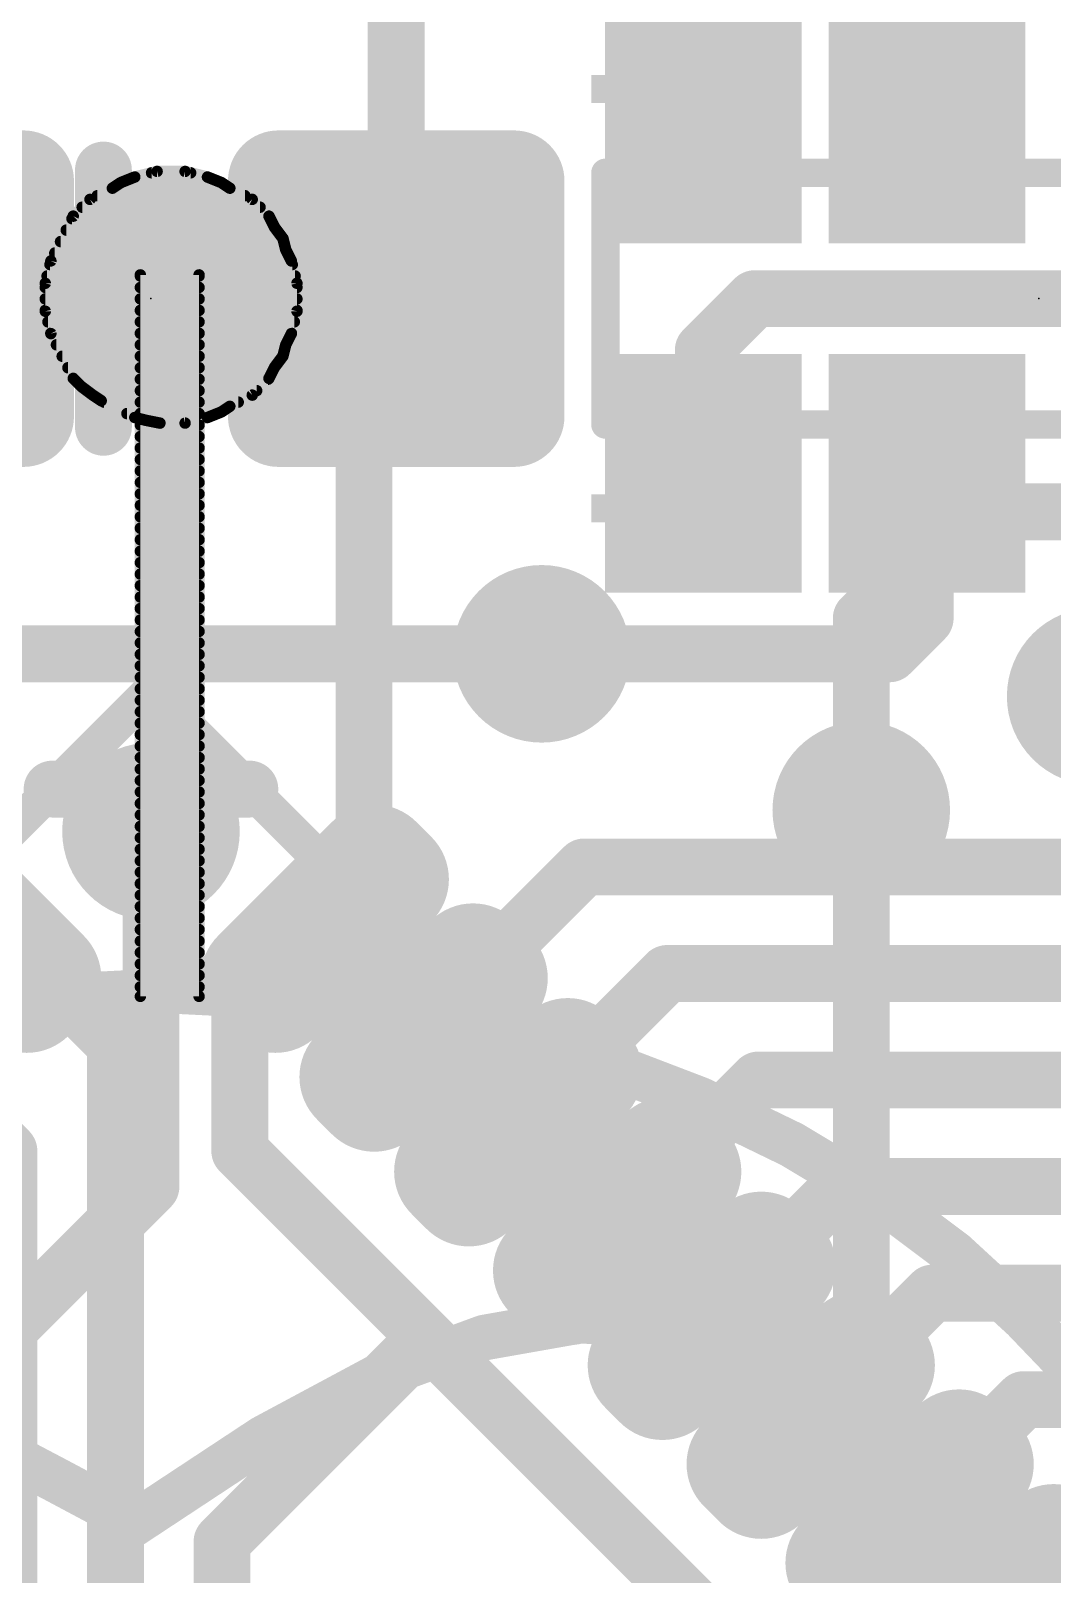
# Model space of a CAD drawing. Extents: x -41 to 66, y -12 to 41.
# Drawn here: x 9.73 to 13.38, y 20.2 to 25.72 of the extents above; entities that cross this region are included whole.
import ezdxf

# ---------------------------------------------------------------- set-up
doc = ezdxf.new("R2010")
doc.units = 0
for name, color, linetype in [('1', 12, 'CONTINUOUS'), ('16', 132, 'CONTINUOUS'), ('18', 110, 'CONTINUOUS'), ('21', 41, 'CONTINUOUS'), ('22', 40, 'CONTINUOUS'), ('23', 53, 'CONTINUOUS'), ('29', 253, 'CONTINUOUS'), ('31', 253, 'CONTINUOUS'), ('51', 53, 'CONTINUOUS')]:
    doc.layers.add(name, color=color, linetype=linetype)

# ---------------------------------------------------------------- blocks, each defined once
blk = doc.blocks.new('RECT160000X160000R30')
at = {"const_width": 0.15}
blk.add_lwpolyline([(0.425, -0.35), (0.425, 0.35, 0.4142), (0.35, 0.425), (-0.35, 0.425, 0.4142), (-0.425, 0.35), (-0.425, -0.35, 0.4142), (-0.35, -0.425), (0.35, -0.425, 0.4142)], format="xyb", close=True, dxfattribs=at)
blk.add_solid([(-0.3754, -0.3754), (0.3754, -0.3754), (-0.3754, 0.3754), (0.3754, 0.3754)])
blk = doc.blocks.new('RECT192512X192512R30')
at = {"const_width": 0.1805}
blk.add_lwpolyline([(0.5114, -0.4211), (0.5114, 0.4211, 0.4142), (0.4211, 0.5114), (-0.4211, 0.5114, 0.4142), (-0.5114, 0.4211), (-0.5114, -0.4211, 0.4142), (-0.4211, -0.5114), (0.4211, -0.5114, 0.4142)], format="xyb", close=True, dxfattribs=at)
blk.add_solid([(-0.4465, -0.4465), (0.4465, -0.4465), (-0.4465, 0.4465), (0.4465, 0.4465)])
blk = doc.blocks.new('RECT')
blk.add_solid([(-0.5, -0.5), (0.5, -0.5), (-0.5, 0.5), (0.5, 0.5)])
blk = doc.blocks.new('RECT128000X48000R85')
at = {"const_width": 0.1275}
blk.add_lwpolyline([(0.3362, -0.0225), (0.3362, 0.0225, 0.4142), (0.2725, 0.0863), (-0.2725, 0.0863, 0.4142), (-0.3362, 0.0225), (-0.3362, -0.0225, 0.4142), (-0.2725, -0.0863), (0.2725, -0.0863, 0.4142)], format="xyb", close=True, dxfattribs=at)
blk.add_solid([(-0.2979, -0.0479), (0.2979, -0.0479), (-0.2979, 0.0479), (0.2979, 0.0479)])
blk = doc.blocks.new('RECT160512X80512R85')
at = {"const_width": 0.2139}
blk.add_lwpolyline([(0.3947, -0.0377), (0.3947, 0.0377, 0.4142), (0.2877, 0.1447), (-0.2877, 0.1447, 0.4142), (-0.3947, 0.0377), (-0.3947, -0.0377, 0.4142), (-0.2877, -0.1447), (0.2877, -0.1447, 0.4142)], format="xyb", close=True, dxfattribs=at)
blk.add_solid([(-0.3131, -0.0631), (0.3131, -0.0631), (-0.3131, 0.0631), (0.3131, 0.0631)])
blk = doc.blocks.new('ROUNDV')
at = {"const_width": 0.5}
blk.add_lwpolyline([(0, -0.25, 1), (0, 0.25, 1), (0, -0.25)], format="xyb", dxfattribs=at)

msp = doc.modelspace()

# ---------------------------------------------------------------- linework, layer by layer
at = {"layer": '1', "const_width": 0.2032}
for points in [[(12.935, 25.39), (12.935, 28.6575)], [(11.037, 24.765), (11.037, 26.3645)], [(12.135, 25.39), (12.135, 26.0758)], [(11.037, 24.765), (11.037, 24.626)], [(12.135, 24.581), (12.319, 24.765)], [(12.319, 24.765), (15.621, 24.765)], [(11.037, 24.626), (10.922, 24.511)], [(12.135, 24.14), (12.135, 24.581)], [(10.922, 24.511), (10.922, 22.6528)], [(12.9286, 24.1336), (12.935, 24.14)], [(12.9286, 23.622), (12.9286, 24.1336)], [(12.8016, 23.495), (12.9286, 23.622)], [(12.8016, 23.495), (11.557, 23.495)], [(11.7093, 22.733), (11.1349, 22.1586)], [(13.716, 22.733), (11.7093, 22.733)], [(10.922, 22.6528), (10.7814, 22.5121)], [(9.6189, 22.5121), (10.033, 22.098)], [(10.4775, 22.2083), (10.7814, 22.5121)], [(12.0056, 22.352), (11.4735, 21.82)], [(13.97, 22.352), (12.0056, 22.352)], [(10.4775, 21.717), (10.4775, 22.2083)], [(9.2104, 22.1586), (9.652, 21.717)], [(10.033, 22.098), (10.033, 19.685)], [(12.3317, 21.971), (11.8271, 21.4664)], [(14.224, 21.971), (12.3317, 21.971)], [(9.652, 21.717), (9.652, 19.939)], [(11.1443, 21.0503), (10.4775, 21.717)], [(12.6279, 21.59), (12.1657, 21.1278)], [(14.478, 21.59), (12.6279, 21.59)], [(12.954, 21.209), (12.5193, 20.7743)], [(14.732, 21.209), (12.954, 21.209)], [(10.414, 20.32), (11.1443, 21.0503)], [(13.462, 18.7325), (11.1443, 21.0503)], [(13.2801, 20.828), (12.8728, 20.4207)], [(14.986, 20.828), (13.2801, 20.828)], [(13.5763, 20.447), (13.2114, 20.0821)], [(10.414, 20.32), (10.414, 19.431)]]:
    msp.add_lwpolyline(points, dxfattribs=at)
at = {"layer": '1', "const_width": 0.1016}
for points in [[(12.0842, 25.39, 1), (12.1858, 25.39)], [(12.8842, 25.39, 1), (12.9858, 25.39)], [(11.0878, 24.765, 1), (10.9862, 24.765)], [(12.319, 24.8158, 1), (12.319, 24.7142)], [(12.3549, 24.7291, 1), (12.2831, 24.8009)], [(10.9862, 24.765, 1), (11.0878, 24.765)], [(11.0729, 24.5901, 1), (11.0011, 24.6619)], [(10.9862, 24.626, 1), (11.0878, 24.626)], [(12.1858, 24.581, 1), (12.0842, 24.581)], [(12.0991, 24.6169, 1), (12.1709, 24.5451)], [(10.9728, 24.511, 1), (10.8712, 24.511)], [(10.8861, 24.5469, 1), (10.9579, 24.4751)], [(12.9794, 24.1336, 1), (12.8778, 24.1336)], [(12.9709, 24.1041, 1), (12.8991, 24.1759)], [(12.0842, 24.14, 1), (12.1858, 24.14)], [(12.8927, 24.1695, 1), (12.9645, 24.0977)], [(12.9645, 23.5861, 1), (12.8927, 23.6579)], [(12.8778, 23.622, 1), (12.9794, 23.622)], [(11.557, 23.5458, 1), (11.557, 23.4442)], [(12.7657, 23.5309, 1), (12.8375, 23.4591)], [(12.8016, 23.4442, 1), (12.8016, 23.5458)], [(11.7093, 22.7838, 1), (11.7093, 22.6822)], [(11.7453, 22.6971, 1), (11.6734, 22.7689)], [(10.9579, 22.6168, 1), (10.8861, 22.6887)], [(10.8712, 22.6528, 1), (10.9728, 22.6528)], [(10.7455, 22.5481, 1), (10.8173, 22.4762)], [(10.8173, 22.4762, 1), (10.7455, 22.5481)], [(12.0056, 22.4028, 1), (12.0056, 22.3012)], [(12.0415, 22.3161, 1), (11.9696, 22.3879)], [(10.5283, 22.2083, 1), (10.4267, 22.2083)], [(10.4416, 22.2442, 1), (10.5134, 22.1723)], [(11.099, 22.1945, 1), (11.1709, 22.1227)], [(10.0838, 22.098, 1), (9.9822, 22.098)], [(9.9971, 22.0621, 1), (10.0689, 22.1339)], [(12.3317, 22.0218, 1), (12.3317, 21.9202)], [(12.3676, 21.9351, 1), (12.2958, 22.0069)], [(11.4376, 21.8559, 1), (11.5095, 21.7841)], [(9.7028, 21.717, 1), (9.6012, 21.717)], [(9.6161, 21.6811, 1), (9.6879, 21.7529)], [(10.5134, 21.7529, 1), (10.4416, 21.6811)], [(10.4267, 21.717, 1), (10.5283, 21.717)], [(12.6279, 21.6408, 1), (12.6279, 21.5392)], [(12.6638, 21.5541, 1), (12.592, 21.6259)], [(11.7912, 21.5023, 1), (11.863, 21.4305)], [(12.954, 21.2598, 1), (12.954, 21.1582)], [(12.9899, 21.1731, 1), (12.9181, 21.2449)], [(12.1298, 21.1637, 1), (12.2016, 21.0919)], [(11.1802, 21.0862, 1), (11.1083, 21.0143)], [(11.1802, 21.0143, 1), (11.1083, 21.0862)], [(11.1083, 21.0143, 1), (11.1802, 21.0862)], [(13.2801, 20.8788, 1), (13.2801, 20.7772)], [(13.316, 20.7921, 1), (13.2442, 20.8639)], [(12.4833, 20.8102, 1), (12.5552, 20.7383)], [(12.8369, 20.4566, 1), (12.9087, 20.3848)], [(10.4648, 20.32, 1), (10.3632, 20.32)], [(10.3781, 20.3559, 1), (10.4499, 20.2841)]]:
    msp.add_lwpolyline(points, format="xyb", dxfattribs=at)
at = {"layer": '16', "const_width": 0.2032}
for points in [[(12.7, 23.622), (13.081, 24.003)], [(13.081, 24.003), (14.097, 24.003)], [(12.7, 20.066), (12.7, 23.622)], [(9.652, 23.495), (9.398, 23.241)], [(11.557, 23.495), (9.652, 23.495)], [(10.16, 22.86), (10.16, 21.59)], [(10.16, 21.59), (8.89, 20.32)]]:
    msp.add_lwpolyline(points, dxfattribs=at)
at = {"layer": '16', "const_width": 0.1016}
for points in [[(13.081, 24.0538, 1), (13.081, 23.9522)], [(13.1169, 23.9671, 1), (13.0451, 24.0389)], [(12.7508, 23.622, 1), (12.6492, 23.622)], [(12.6641, 23.6579, 1), (12.7359, 23.5861)], [(9.6879, 23.4591, 1), (9.6161, 23.5309)], [(11.557, 23.4442, 1), (11.557, 23.5458)], [(10.2108, 22.86, 1), (10.1092, 22.86)], [(10.1959, 21.5541, 1), (10.1241, 21.6259)], [(10.1092, 21.59, 1), (10.2108, 21.59)]]:
    msp.add_lwpolyline(points, format="xyb", dxfattribs=at)
at = {"layer": '21', "const_width": 0.2032}
for points in [[(9.99, 25.225), (9.99, 24.765)], [(9.99, 24.765), (10.3, 24.9988)], [(9.99, 24.305), (9.99, 24.765)], [(10.0054, 24.7396), (10.3, 24.5466)], [(10.5136, 23.0112), (9.8064, 23.0112)]]:
    msp.add_lwpolyline(points, dxfattribs=at)
at = {"layer": '21', "const_width": 0.1016}
for points in [[(10.0408, 25.225, 1), (9.9392, 25.225)], [(10.3306, 24.9582, 1), (10.2694, 25.0394)], [(10.0408, 24.765, 1), (9.9392, 24.765)], [(9.9594, 24.8056, 1), (10.0206, 24.7244)], [(10.0332, 24.7821, 1), (9.9776, 24.6971)], [(9.9392, 24.765, 1), (10.0408, 24.765)], [(10.2722, 24.5041, 1), (10.3278, 24.5891)], [(9.9392, 24.305, 1), (10.0408, 24.305)], [(9.8064, 23.062, 1), (9.8064, 22.9604)], [(10.5136, 22.9604, 1), (10.5136, 23.062)]]:
    msp.add_lwpolyline(points, format="xyb", dxfattribs=at)
at = {"layer": '22'}
for points, const_width in [([(10.102, 25.2), (10.052, 25.18)], 0.041), ([(10.182, 25.22), (10.102, 25.2)], 0.041), ([(10.162, 25.215), (10.302, 25.215)], 0.041), ([(10.282, 25.22), (10.182, 25.22)], 0.041), ([(10.362, 25.2), (10.282, 25.22)], 0.041), ([(10.412, 25.18), (10.362, 25.2)], 0.041), ([(10.022, 25.16), (9.942, 25.12)], 0.041), ([(10.052, 25.18), (10.022, 25.16)], 0.041), ([(10.043, 25.174), (10.421, 25.174)], 0.041), ([(10.442, 25.16), (10.412, 25.18)], 0.041), ([(10.522, 25.12), (10.442, 25.16)], 0.041), ([(9.942, 25.12), (9.882, 25.06)], 0.041), ([(9.914, 25.092), (10.55, 25.092)], 0.041), ([(9.968, 25.133), (10.496, 25.133)], 0.041), ([(10.582, 25.06), (10.522, 25.12)], 0.041), ([(9.882, 25.06), (9.802, 24.9)], 0.041), ([(9.8775, 25.051), (10.5865, 25.051)], 0.041), ([(10.602, 25.02), (10.582, 25.06)], 0.041), ([(9.857, 25.01), (10.6095, 25.01)], 0.041), ([(10.632, 24.98), (10.602, 25.02)], 0.041), ([(10.642, 24.94), (10.632, 24.98)], 0.041), ([(9.816, 24.928), (10.648, 24.928)], 0.041), ([(9.8365, 24.969), (10.6348, 24.969)], 0.041), ([(10.662, 24.9), (10.642, 24.94)], 0.041), ([(9.802, 24.9), (9.782, 24.82)], 0.041), ([(9.7988, 24.887), (10.6653, 24.887)], 0.041), ([(10.682, 24.82), (10.662, 24.9)], 0.041), ([(9.782, 24.82), (9.782, 24.72)], 0.041), ([(9.7885, 24.846), (10.6755, 24.846)], 0.041), ([(10.332, 24.85), (10.122, 24.85)], 0.041), ([(10.122, 24.85), (10.122, 22.27)], 0.041), ([(10.122, 24.846), (10.332, 24.846)], 0.041), ([(10.332, 22.27), (10.332, 24.85)], 0.041), ([(10.682, 24.72), (10.682, 24.82)], 0.041), ([(9.782, 24.805), (10.682, 24.805)], 0.041), ([(9.782, 24.764), (10.682, 24.764)], 0.041), ([(10.122, 24.805), (10.332, 24.805)], 0.041), ([(10.122, 24.764), (10.332, 24.764)], 0.041), ([(9.782, 24.723), (10.682, 24.723)], 0.041), ([(9.782, 24.72), (9.802, 24.64)], 0.041), ([(10.122, 24.723), (10.332, 24.723)], 0.041), ([(10.662, 24.64), (10.682, 24.72)], 0.041), ([(9.7915, 24.682), (10.6725, 24.682)], 0.041), ([(10.122, 24.682), (10.332, 24.682)], 0.041), ([(9.8018, 24.641), (10.6623, 24.641)], 0.041), ([(9.802, 24.64), (9.882, 24.48)], 0.041), ([(9.822, 24.6), (10.642, 24.6)], 0.041), ([(10.122, 24.641), (10.332, 24.641)], 0.041), ([(10.122, 24.6), (10.332, 24.6)], 0.041), ([(10.632, 24.56), (10.642, 24.6)], 0.041), ([(10.642, 24.6), (10.662, 24.64)], 0.041), ([(9.8425, 24.559), (10.6312, 24.559)], 0.041), ([(10.122, 24.559), (10.332, 24.559)], 0.041), ([(10.602, 24.52), (10.632, 24.56)], 0.041), ([(9.863, 24.518), (10.601, 24.518)], 0.041), ([(10.122, 24.518), (10.332, 24.518)], 0.041), ([(10.582, 24.48), (10.602, 24.52)], 0.041), ([(9.882, 24.48), (9.912, 24.45)], 0.041), ([(9.885, 24.477), (10.579, 24.477)], 0.041), ([(9.912, 24.45), (9.952, 24.42)], 0.041), ([(9.9307, 24.436), (10.538, 24.436)], 0.041), ([(10.122, 24.477), (10.332, 24.477)], 0.041), ([(10.122, 24.436), (10.332, 24.436)], 0.041), ([(10.522, 24.42), (10.582, 24.48)], 0.041), ([(9.952, 24.42), (9.982, 24.4)], 0.041), ([(9.982, 24.4), (10.102, 24.34)], 0.041), ([(9.992, 24.395), (10.472, 24.395)], 0.041), ([(10.122, 24.395), (10.332, 24.395)], 0.041), ([(10.412, 24.36), (10.442, 24.38)], 0.041), ([(10.442, 24.38), (10.522, 24.42)], 0.041), ([(10.074, 24.354), (10.397, 24.354)], 0.041), ([(10.102, 24.34), (10.142, 24.33)], 0.041), ([(10.122, 24.354), (10.332, 24.354)], 0.041), ([(10.142, 24.33), (10.192, 24.32)], 0.041), ([(10.192, 24.32), (10.282, 24.32)], 0.041), ([(10.282, 24.32), (10.362, 24.34)], 0.041), ([(10.362, 24.34), (10.412, 24.36)], 0.041), ([(10.122, 24.313), (10.332, 24.313)], 0.041), ([(10.122, 24.272), (10.332, 24.272)], 0.041), ([(10.122, 24.231), (10.332, 24.231)], 0.041), ([(10.122, 24.19), (10.332, 24.19)], 0.041), ([(10.122, 24.149), (10.332, 24.149)], 0.041), ([(10.122, 24.108), (10.332, 24.108)], 0.041), ([(10.122, 24.067), (10.332, 24.067)], 0.041), ([(10.122, 24.026), (10.332, 24.026)], 0.041), ([(10.122, 23.985), (10.332, 23.985)], 0.041), ([(10.122, 23.944), (10.332, 23.944)], 0.041), ([(10.122, 23.903), (10.332, 23.903)], 0.041), ([(10.122, 23.862), (10.332, 23.862)], 0.041), ([(10.122, 23.821), (10.332, 23.821)], 0.041), ([(10.122, 23.78), (10.332, 23.78)], 0.041), ([(10.122, 23.739), (10.332, 23.739)], 0.041), ([(10.122, 23.698), (10.332, 23.698)], 0.041), ([(10.122, 23.657), (10.332, 23.657)], 0.041), ([(10.122, 23.616), (10.332, 23.616)], 0.041), ([(10.122, 23.575), (10.332, 23.575)], 0.041), ([(10.122, 23.534), (10.332, 23.534)], 0.041), ([(10.122, 23.493), (10.332, 23.493)], 0.041), ([(10.122, 23.452), (10.332, 23.452)], 0.041), ([(10.122, 23.411), (10.332, 23.411)], 0.041), ([(10.122, 23.37), (10.332, 23.37)], 0.041), ([(10.122, 23.329), (10.332, 23.329)], 0.041), ([(10.122, 23.288), (10.332, 23.288)], 0.041), ([(10.122, 23.247), (10.332, 23.247)], 0.041), ([(10.122, 23.206), (10.332, 23.206)], 0.041), ([(10.122, 23.165), (10.332, 23.165)], 0.041), ([(10.122, 23.124), (10.332, 23.124)], 0.041), ([(10.122, 23.083), (10.332, 23.083)], 0.041), ([(10.122, 23.042), (10.332, 23.042)], 0.041), ([(10.122, 23.001), (10.332, 23.001)], 0.041), ([(10.122, 22.96), (10.332, 22.96)], 0.041), ([(10.122, 22.919), (10.332, 22.919)], 0.041), ([(10.122, 22.878), (10.332, 22.878)], 0.041), ([(10.122, 22.837), (10.332, 22.837)], 0.041), ([(10.122, 22.796), (10.332, 22.796)], 0.041), ([(10.122, 22.755), (10.332, 22.755)], 0.041), ([(10.122, 22.714), (10.332, 22.714)], 0.041), ([(10.122, 22.673), (10.332, 22.673)], 0.041), ([(10.122, 22.632), (10.332, 22.632)], 0.041), ([(10.122, 22.591), (10.332, 22.591)], 0.041), ([(10.122, 22.55), (10.332, 22.55)], 0.041), ([(10.122, 22.509), (10.332, 22.509)], 0.041), ([(10.122, 22.468), (10.332, 22.468)], 0.041), ([(10.122, 22.427), (10.332, 22.427)], 0.041), ([(10.122, 22.386), (10.332, 22.386)], 0.041), ([(9.852, 22.27), (9.452, 22.22)], 0.165), ([(10.252, 22.29), (9.852, 22.27)], 0.165), ([(10.122, 22.345), (10.332, 22.345)], 0.041), ([(10.652, 22.27), (10.252, 22.29)], 0.165), ([(11.042, 22.22), (10.652, 22.27)], 0.165), ([(10.122, 22.304), (10.332, 22.304)], 0.041), ([(11.422, 22.14), (11.042, 22.22)], 0.165), ([(10.122, 22.27), (10.332, 22.27)], 0.041), ([(11.782, 22.03), (11.422, 22.14)], 0.165), ([(12.122, 21.9), (11.782, 22.03)], 0.165), ([(12.452, 21.74), (12.122, 21.9)], 0.165), ([(12.752, 21.56), (12.452, 21.74)], 0.165), ([(13.032, 21.35), (12.752, 21.56)], 0.165), ([(13.282, 21.12), (13.032, 21.35)], 0.165), ([(11.692, 21.11), (11.352, 21.05)], 0.163), ([(11.992, 21.1), (11.692, 21.11)], 0.163), ([(13.512, 20.88), (13.282, 21.12)], 0.165), ([(12.262, 21.04), (11.992, 21.1)], 0.163), ([(11.352, 21.05), (10.972, 20.91)], 0.163), ([(12.492, 20.92), (12.262, 21.04)], 0.163), ([(10.972, 20.91), (10.562, 20.69)], 0.163), ([(12.692, 20.77), (12.492, 20.92)], 0.163), ([(12.862, 20.57), (12.692, 20.77)], 0.163), ([(10.562, 20.69), (10.092, 20.38)], 0.163), ([(9.822, 20.54), (9.632, 20.64)], 0.163), ([(13.012, 20.36), (12.862, 20.57)], 0.163), ([(9.972, 20.46), (9.822, 20.54)], 0.163), ([(10.092, 20.38), (9.972, 20.46)], 0.163), ([(13.122, 20.12), (13.012, 20.36)], 0.163)]:
    msp.add_lwpolyline(points, dxfattribs=dict(at, const_width=const_width))
for points, const_width in [([(10.0995, 25.2099, 1), (10.1045, 25.1901)], 0.0205), ([(10.1058, 25.1905, 1), (10.0982, 25.2095)], 0.0205), ([(10.162, 25.2252, 1), (10.162, 25.2048)], 0.0205), ([(10.182, 25.2303, 1), (10.182, 25.2098)], 0.0205), ([(10.1845, 25.2101, 1), (10.1795, 25.2299)], 0.0205), ([(10.2845, 25.2299, 1), (10.2795, 25.2101)], 0.0205), ([(10.282, 25.2098, 1), (10.282, 25.2303)], 0.0205), ([(10.302, 25.2048, 1), (10.302, 25.2252)], 0.0205), ([(10.3658, 25.2095, 1), (10.3582, 25.1905)], 0.0205), ([(10.3595, 25.1901, 1), (10.3645, 25.2099)], 0.0205), ([(10.0163, 25.1685, 1), (10.0277, 25.1515)], 0.0205), ([(10.0266, 25.1508, 1), (10.0174, 25.1692)], 0.0205), ([(10.043, 25.1842, 1), (10.043, 25.1638)], 0.0205), ([(10.0482, 25.1895, 1), (10.0558, 25.1705)], 0.0205), ([(10.0577, 25.1715, 1), (10.0463, 25.1885)], 0.0205), ([(10.4177, 25.1885, 1), (10.4063, 25.1715)], 0.0205), ([(10.4082, 25.1705, 1), (10.4158, 25.1895)], 0.0205), ([(10.421, 25.1638, 1), (10.421, 25.1842)], 0.0205), ([(10.4466, 25.1692, 1), (10.4374, 25.1508)], 0.0205), ([(10.4363, 25.1515, 1), (10.4477, 25.1685)], 0.0205), ([(9.914, 25.1023, 1), (9.914, 25.0818)], 0.0205), ([(9.9374, 25.1292, 1), (9.9466, 25.1108)], 0.0205), ([(9.9492, 25.1128, 1), (9.9348, 25.1272)], 0.0205), ([(9.968, 25.1433, 1), (9.968, 25.1228)], 0.0205), ([(10.496, 25.1228, 1), (10.496, 25.1433)], 0.0205), ([(10.5292, 25.1272, 1), (10.5148, 25.1128)], 0.0205), ([(10.5174, 25.1108, 1), (10.5266, 25.1292)], 0.0205), ([(10.55, 25.0818, 1), (10.55, 25.1023)], 0.0205), ([(9.8775, 25.0613, 1), (9.8775, 25.0408)], 0.0205), ([(9.8748, 25.0672, 1), (9.8892, 25.0528)], 0.0205), ([(9.8912, 25.0554, 1), (9.8728, 25.0646)], 0.0205), ([(10.5912, 25.0646, 1), (10.5728, 25.0554)], 0.0205), ([(10.5748, 25.0528, 1), (10.5892, 25.0672)], 0.0205), ([(10.5865, 25.0408, 1), (10.5865, 25.0613)], 0.0205), ([(9.857, 25.0203, 1), (9.857, 24.9998)], 0.0205), ([(10.6102, 25.0262, 1), (10.5938, 25.0138)], 0.0205), ([(10.5928, 25.0154, 1), (10.6112, 25.0246)], 0.0205), ([(10.6095, 24.9998, 1), (10.6095, 25.0203)], 0.0205), ([(10.6419, 24.9825, 1), (10.6221, 24.9775)], 0.0205), ([(9.816, 24.9383, 1), (9.816, 24.9178)], 0.0205), ([(9.8365, 24.9793, 1), (9.8365, 24.9588)], 0.0205), ([(10.6238, 24.9738, 1), (10.6402, 24.9862)], 0.0205), ([(10.6512, 24.9446, 1), (10.6328, 24.9354)], 0.0205), ([(10.6321, 24.9375, 1), (10.6519, 24.9425)], 0.0205), ([(10.6348, 24.9588, 1), (10.6348, 24.9793)], 0.0205), ([(10.648, 24.9178, 1), (10.648, 24.9383)], 0.0205), ([(9.7988, 24.8972, 1), (9.7988, 24.8768)], 0.0205), ([(9.7928, 24.9046, 1), (9.8112, 24.8954)], 0.0205), ([(9.8119, 24.8975, 1), (9.7921, 24.9025)], 0.0205), ([(10.6719, 24.9025, 1), (10.6521, 24.8975)], 0.0205), ([(10.6528, 24.8954, 1), (10.6712, 24.9046)], 0.0205), ([(10.6653, 24.8768, 1), (10.6653, 24.8972)], 0.0205), ([(9.7922, 24.82, 1), (9.7718, 24.82)], 0.0205), ([(9.7885, 24.8562, 1), (9.7885, 24.8358)], 0.0205), ([(10.122, 24.8603, 1), (10.122, 24.8398)], 0.0205), ([(10.122, 24.8562, 1), (10.122, 24.8358)], 0.0205), ([(10.1322, 24.85, 1), (10.1118, 24.85)], 0.0205), ([(10.3422, 24.85, 1), (10.3218, 24.85)], 0.0205), ([(10.332, 24.8398, 1), (10.332, 24.8603)], 0.0205), ([(10.332, 24.8358, 1), (10.332, 24.8562)], 0.0205), ([(10.6922, 24.82, 1), (10.6718, 24.82)], 0.0205), ([(10.6755, 24.8358, 1), (10.6755, 24.8562)], 0.0205), ([(9.7721, 24.8225, 1), (9.7919, 24.8175)], 0.0205), ([(9.782, 24.8152, 1), (9.782, 24.7948)], 0.0205), ([(9.782, 24.7743, 1), (9.782, 24.7538)], 0.0205), ([(10.122, 24.8152, 1), (10.122, 24.7948)], 0.0205), ([(10.122, 24.7743, 1), (10.122, 24.7538)], 0.0205), ([(10.332, 24.7948, 1), (10.332, 24.8152)], 0.0205), ([(10.332, 24.7538, 1), (10.332, 24.7743)], 0.0205), ([(10.6721, 24.8175, 1), (10.6919, 24.8225)], 0.0205), ([(10.682, 24.7948, 1), (10.682, 24.8152)], 0.0205), ([(10.682, 24.7538, 1), (10.682, 24.7743)], 0.0205), ([(9.782, 24.7333, 1), (9.782, 24.7128)], 0.0205), ([(9.7919, 24.7225, 1), (9.7721, 24.7175)], 0.0205), ([(9.7718, 24.72, 1), (9.7922, 24.72)], 0.0205), ([(10.122, 24.7333, 1), (10.122, 24.7128)], 0.0205), ([(10.332, 24.7128, 1), (10.332, 24.7333)], 0.0205), ([(10.6718, 24.72, 1), (10.6922, 24.72)], 0.0205), ([(10.6919, 24.7175, 1), (10.6721, 24.7225)], 0.0205), ([(10.682, 24.7128, 1), (10.682, 24.7333)], 0.0205), ([(9.7915, 24.6923, 1), (9.7915, 24.6718)], 0.0205), ([(10.122, 24.6923, 1), (10.122, 24.6718)], 0.0205), ([(10.332, 24.6718, 1), (10.332, 24.6923)], 0.0205), ([(10.6725, 24.6718, 1), (10.6725, 24.6923)], 0.0205), ([(9.8018, 24.6513, 1), (9.8018, 24.6308)], 0.0205), ([(9.8112, 24.6446, 1), (9.7928, 24.6354)], 0.0205), ([(9.7921, 24.6375, 1), (9.8119, 24.6425)], 0.0205), ([(9.822, 24.6103, 1), (9.822, 24.5898)], 0.0205), ([(10.122, 24.6513, 1), (10.122, 24.6308)], 0.0205), ([(10.122, 24.6103, 1), (10.122, 24.5898)], 0.0205), ([(10.332, 24.6308, 1), (10.332, 24.6513)], 0.0205), ([(10.332, 24.5898, 1), (10.332, 24.6103)], 0.0205), ([(10.6328, 24.6046, 1), (10.6512, 24.5954)], 0.0205), ([(10.6519, 24.5975, 1), (10.6321, 24.6025)], 0.0205), ([(10.642, 24.5898, 1), (10.642, 24.6103)], 0.0205), ([(10.6521, 24.6425, 1), (10.6719, 24.6375)], 0.0205), ([(10.6712, 24.6354, 1), (10.6528, 24.6446)], 0.0205), ([(10.6623, 24.6308, 1), (10.6623, 24.6513)], 0.0205), ([(9.8425, 24.5693, 1), (9.8425, 24.5488)], 0.0205), ([(10.122, 24.5693, 1), (10.122, 24.5488)], 0.0205), ([(10.332, 24.5488, 1), (10.332, 24.5693)], 0.0205), ([(10.6221, 24.5625, 1), (10.6419, 24.5575)], 0.0205), ([(10.6402, 24.5539, 1), (10.6238, 24.5662)], 0.0205), ([(10.6312, 24.5488, 1), (10.6312, 24.5693)], 0.0205), ([(9.863, 24.5282, 1), (9.863, 24.5078)], 0.0205), ([(10.122, 24.5282, 1), (10.122, 24.5078)], 0.0205), ([(10.332, 24.5078, 1), (10.332, 24.5282)], 0.0205), ([(10.5938, 24.5261, 1), (10.6102, 24.5139)], 0.0205), ([(10.6112, 24.5154, 1), (10.5928, 24.5246)], 0.0205), ([(10.601, 24.5078, 1), (10.601, 24.5282)], 0.0205), ([(9.8892, 24.4872, 1), (9.8748, 24.4728)], 0.0205), ([(9.8728, 24.4754, 1), (9.8912, 24.4846)], 0.0205), ([(9.885, 24.4872, 1), (9.885, 24.4668)], 0.0205), ([(9.9182, 24.4582, 1), (9.9059, 24.4418)], 0.0205), ([(9.9048, 24.4428, 1), (9.9192, 24.4572)], 0.0205), ([(9.9307, 24.4462, 1), (9.9307, 24.4258)], 0.0205), ([(10.122, 24.4872, 1), (10.122, 24.4668)], 0.0205), ([(10.122, 24.4462, 1), (10.122, 24.4258)], 0.0205), ([(10.332, 24.4668, 1), (10.332, 24.4872)], 0.0205), ([(10.332, 24.4258, 1), (10.332, 24.4462)], 0.0205), ([(10.538, 24.4258, 1), (10.538, 24.4462)], 0.0205), ([(10.5728, 24.4846, 1), (10.5912, 24.4754)], 0.0205), ([(10.5892, 24.4728, 1), (10.5748, 24.4872)], 0.0205), ([(10.579, 24.4668, 1), (10.579, 24.4872)], 0.0205), ([(9.9577, 24.4285, 1), (9.9463, 24.4115)], 0.0205), ([(9.9459, 24.4118, 1), (9.9581, 24.4282)], 0.0205), ([(9.9866, 24.4092, 1), (9.9774, 24.3908)], 0.0205), ([(9.9763, 24.3915, 1), (9.9877, 24.4085)], 0.0205), ([(9.992, 24.4052, 1), (9.992, 24.3848)], 0.0205), ([(10.122, 24.4052, 1), (10.122, 24.3848)], 0.0205), ([(10.332, 24.3848, 1), (10.332, 24.4052)], 0.0205), ([(10.4374, 24.3892, 1), (10.4466, 24.3708)], 0.0205), ([(10.4477, 24.3715, 1), (10.4363, 24.3885)], 0.0205), ([(10.472, 24.3848, 1), (10.472, 24.4052)], 0.0205), ([(10.5148, 24.4272, 1), (10.5292, 24.4128)], 0.0205), ([(10.5266, 24.4108, 1), (10.5174, 24.4292)], 0.0205), ([(10.074, 24.3643, 1), (10.074, 24.3438)], 0.0205), ([(10.1045, 24.3499, 1), (10.0995, 24.3301)], 0.0205), ([(10.0974, 24.3308, 1), (10.1066, 24.3492)], 0.0205), ([(10.122, 24.3643, 1), (10.122, 24.3438)], 0.0205), ([(10.144, 24.3401, 1), (10.14, 24.3199)], 0.0205), ([(10.1395, 24.3201, 1), (10.1445, 24.3399)], 0.0205), ([(10.192, 24.3302, 1), (10.192, 24.3098)], 0.0205), ([(10.19, 24.3099, 1), (10.194, 24.3301)], 0.0205), ([(10.2795, 24.3299, 1), (10.2845, 24.3101)], 0.0205), ([(10.282, 24.3098, 1), (10.282, 24.3302)], 0.0205), ([(10.332, 24.3438, 1), (10.332, 24.3643)], 0.0205), ([(10.3582, 24.3495, 1), (10.3658, 24.3305)], 0.0205), ([(10.3645, 24.3301, 1), (10.3595, 24.3499)], 0.0205), ([(10.397, 24.3438, 1), (10.397, 24.3643)], 0.0205), ([(10.4063, 24.3685, 1), (10.4177, 24.3515)], 0.0205), ([(10.4158, 24.3505, 1), (10.4082, 24.3695)], 0.0205), ([(10.122, 24.3233, 1), (10.122, 24.3028)], 0.0205), ([(10.122, 24.2823, 1), (10.122, 24.2618)], 0.0205), ([(10.332, 24.3028, 1), (10.332, 24.3233)], 0.0205), ([(10.332, 24.2618, 1), (10.332, 24.2823)], 0.0205), ([(10.122, 24.2413, 1), (10.122, 24.2208)], 0.0205), ([(10.332, 24.2208, 1), (10.332, 24.2413)], 0.0205), ([(10.122, 24.2003, 1), (10.122, 24.1798)], 0.0205), ([(10.332, 24.1798, 1), (10.332, 24.2003)], 0.0205), ([(10.122, 24.1593, 1), (10.122, 24.1388)], 0.0205), ([(10.122, 24.1182, 1), (10.122, 24.0978)], 0.0205), ([(10.332, 24.1388, 1), (10.332, 24.1593)], 0.0205), ([(10.332, 24.0978, 1), (10.332, 24.1182)], 0.0205), ([(10.122, 24.0772, 1), (10.122, 24.0568)], 0.0205), ([(10.332, 24.0568, 1), (10.332, 24.0772)], 0.0205), ([(10.122, 24.0362, 1), (10.122, 24.0158)], 0.0205), ([(10.332, 24.0158, 1), (10.332, 24.0362)], 0.0205), ([(10.122, 23.9952, 1), (10.122, 23.9748)], 0.0205), ([(10.122, 23.9543, 1), (10.122, 23.9338)], 0.0205), ([(10.332, 23.9748, 1), (10.332, 23.9952)], 0.0205), ([(10.332, 23.9338, 1), (10.332, 23.9543)], 0.0205), ([(10.122, 23.9133, 1), (10.122, 23.8928)], 0.0205), ([(10.332, 23.8928, 1), (10.332, 23.9133)], 0.0205), ([(10.122, 23.8723, 1), (10.122, 23.8518)], 0.0205), ([(10.122, 23.8313, 1), (10.122, 23.8108)], 0.0205), ([(10.332, 23.8518, 1), (10.332, 23.8723)], 0.0205), ([(10.332, 23.8108, 1), (10.332, 23.8313)], 0.0205), ([(10.122, 23.7903, 1), (10.122, 23.7698)], 0.0205), ([(10.332, 23.7698, 1), (10.332, 23.7903)], 0.0205), ([(10.122, 23.7492, 1), (10.122, 23.7288)], 0.0205), ([(10.332, 23.7288, 1), (10.332, 23.7492)], 0.0205), ([(10.122, 23.7082, 1), (10.122, 23.6878)], 0.0205), ([(10.122, 23.6672, 1), (10.122, 23.6468)], 0.0205), ([(10.332, 23.6878, 1), (10.332, 23.7082)], 0.0205), ([(10.332, 23.6468, 1), (10.332, 23.6672)], 0.0205), ([(10.122, 23.6262, 1), (10.122, 23.6058)], 0.0205), ([(10.332, 23.6058, 1), (10.332, 23.6262)], 0.0205), ([(10.122, 23.5853, 1), (10.122, 23.5648)], 0.0205), ([(10.332, 23.5648, 1), (10.332, 23.5853)], 0.0205), ([(10.122, 23.5443, 1), (10.122, 23.5238)], 0.0205), ([(10.122, 23.5033, 1), (10.122, 23.4828)], 0.0205), ([(10.332, 23.5238, 1), (10.332, 23.5443)], 0.0205), ([(10.332, 23.4828, 1), (10.332, 23.5033)], 0.0205), ([(10.122, 23.4623, 1), (10.122, 23.4418)], 0.0205), ([(10.332, 23.4418, 1), (10.332, 23.4623)], 0.0205), ([(10.122, 23.4213, 1), (10.122, 23.4008)], 0.0205), ([(10.332, 23.4008, 1), (10.332, 23.4213)], 0.0205), ([(10.122, 23.3803, 1), (10.122, 23.3598)], 0.0205), ([(10.122, 23.3392, 1), (10.122, 23.3188)], 0.0205), ([(10.332, 23.3598, 1), (10.332, 23.3803)], 0.0205), ([(10.332, 23.3188, 1), (10.332, 23.3392)], 0.0205), ([(10.122, 23.2982, 1), (10.122, 23.2778)], 0.0205), ([(10.332, 23.2778, 1), (10.332, 23.2982)], 0.0205), ([(10.122, 23.2572, 1), (10.122, 23.2368)], 0.0205), ([(10.332, 23.2368, 1), (10.332, 23.2572)], 0.0205), ([(10.122, 23.2162, 1), (10.122, 23.1958)], 0.0205), ([(10.122, 23.1753, 1), (10.122, 23.1548)], 0.0205), ([(10.332, 23.1958, 1), (10.332, 23.2162)], 0.0205), ([(10.332, 23.1548, 1), (10.332, 23.1753)], 0.0205), ([(10.122, 23.1343, 1), (10.122, 23.1138)], 0.0205), ([(10.332, 23.1138, 1), (10.332, 23.1343)], 0.0205), ([(10.122, 23.0933, 1), (10.122, 23.0728)], 0.0205), ([(10.332, 23.0728, 1), (10.332, 23.0933)], 0.0205), ([(10.122, 23.0523, 1), (10.122, 23.0318)], 0.0205), ([(10.122, 23.0113, 1), (10.122, 22.9908)], 0.0205), ([(10.332, 23.0318, 1), (10.332, 23.0523)], 0.0205), ([(10.332, 22.9908, 1), (10.332, 23.0113)], 0.0205), ([(10.122, 22.9703, 1), (10.122, 22.9498)], 0.0205), ([(10.332, 22.9498, 1), (10.332, 22.9703)], 0.0205), ([(10.122, 22.9292, 1), (10.122, 22.9088)], 0.0205), ([(10.332, 22.9088, 1), (10.332, 22.9292)], 0.0205), ([(10.122, 22.8882, 1), (10.122, 22.8678)], 0.0205), ([(10.122, 22.8472, 1), (10.122, 22.8268)], 0.0205), ([(10.332, 22.8678, 1), (10.332, 22.8882)], 0.0205), ([(10.332, 22.8268, 1), (10.332, 22.8472)], 0.0205), ([(10.122, 22.8062, 1), (10.122, 22.7858)], 0.0205), ([(10.332, 22.7858, 1), (10.332, 22.8062)], 0.0205), ([(10.122, 22.7653, 1), (10.122, 22.7448)], 0.0205), ([(10.332, 22.7448, 1), (10.332, 22.7653)], 0.0205), ([(10.122, 22.7243, 1), (10.122, 22.7038)], 0.0205), ([(10.122, 22.6833, 1), (10.122, 22.6628)], 0.0205), ([(10.332, 22.7038, 1), (10.332, 22.7243)], 0.0205), ([(10.332, 22.6628, 1), (10.332, 22.6833)], 0.0205), ([(10.122, 22.6423, 1), (10.122, 22.6218)], 0.0205), ([(10.332, 22.6218, 1), (10.332, 22.6423)], 0.0205), ([(10.122, 22.6013, 1), (10.122, 22.5808)], 0.0205), ([(10.332, 22.5808, 1), (10.332, 22.6013)], 0.0205), ([(10.122, 22.5192, 1), (10.122, 22.4988)], 0.0205), ([(10.122, 22.5602, 1), (10.122, 22.5398)], 0.0205), ([(10.332, 22.5398, 1), (10.332, 22.5602)], 0.0205), ([(10.332, 22.4988, 1), (10.332, 22.5192)], 0.0205), ([(10.122, 22.4782, 1), (10.122, 22.4578)], 0.0205), ([(10.332, 22.4578, 1), (10.332, 22.4782)], 0.0205), ([(10.122, 22.4372, 1), (10.122, 22.4168)], 0.0205), ([(10.122, 22.3963, 1), (10.122, 22.3758)], 0.0205), ([(10.332, 22.4168, 1), (10.332, 22.4372)], 0.0205), ([(10.332, 22.3758, 1), (10.332, 22.3963)], 0.0205), ([(9.8499, 22.3112, 1), (9.8541, 22.2288)], 0.0825), ([(9.8571, 22.2291, 1), (9.8469, 22.3109)], 0.0825), ([(10.122, 22.3553, 1), (10.122, 22.3348)], 0.0205), ([(10.2541, 22.3312, 1), (10.2499, 22.2488)], 0.0825), ([(10.2541, 22.2488, 1), (10.2499, 22.3312)], 0.0825), ([(10.332, 22.3348, 1), (10.332, 22.3553)], 0.0205), ([(10.6572, 22.3109, 1), (10.6468, 22.2291)], 0.0825), ([(10.6499, 22.2288, 1), (10.6541, 22.3112)], 0.0825), ([(10.122, 22.3143, 1), (10.122, 22.2938)], 0.0205), ([(10.332, 22.2938, 1), (10.332, 22.3143)], 0.0205), ([(11.0505, 22.2604, 1), (11.0335, 22.1796)], 0.0825), ([(11.0368, 22.1791, 1), (11.0472, 22.2609)], 0.0825), ([(10.122, 22.2802, 1), (10.122, 22.2598)], 0.0205), ([(10.1118, 22.27, 1), (10.1322, 22.27)], 0.0205), ([(10.3218, 22.27, 1), (10.3422, 22.27)], 0.0205), ([(10.332, 22.2598, 1), (10.332, 22.2802)], 0.0205), ([(11.4341, 22.1794, 1), (11.4099, 22.1006)], 0.0825), ([(11.4135, 22.0996, 1), (11.4305, 22.1804)], 0.0825), ([(11.7967, 22.0685, 1), (11.7673, 21.9915)], 0.0825), ([(11.7699, 21.9906, 1), (11.7941, 22.0694)], 0.0825), ([(12.14, 21.9371, 1), (12.104, 21.8629)], 0.0825), ([(12.1073, 21.8615, 1), (12.1367, 21.9385)], 0.0825), ([(12.4732, 21.7754, 1), (12.4308, 21.7046)], 0.0825), ([(12.434, 21.7029, 1), (12.47, 21.7771)], 0.0825), ([(12.7768, 21.593, 1), (12.7272, 21.527)], 0.0825), ([(12.7308, 21.5246, 1), (12.7732, 21.5954)], 0.0825), ([(13.0599, 21.3804, 1), (13.0041, 21.3196)], 0.0825), ([(13.0072, 21.317, 1), (13.0568, 21.383)], 0.0825), ([(11.6934, 21.1507, 1), (11.6906, 21.0693)], 0.0815), ([(11.6991, 21.0699, 1), (11.6849, 21.1501)], 0.0815), ([(13.3118, 21.1485, 1), (13.2522, 21.0915)], 0.0825), ([(13.2541, 21.0896, 1), (13.3099, 21.1504)], 0.0825), ([(12.0008, 21.1398, 1), (11.9832, 21.0602)], 0.0815), ([(11.9906, 21.0593, 1), (11.9934, 21.1407)], 0.0815), ([(11.3449, 21.0901, 1), (11.3591, 21.0099)], 0.0815), ([(11.3661, 21.0118, 1), (11.3379, 21.0882)], 0.0815), ([(12.2808, 21.0761, 1), (12.2432, 21.0039)], 0.0815), ([(12.2532, 21.0002, 1), (12.2708, 21.0798)], 0.0815), ([(10.9579, 20.9482, 1), (10.9861, 20.8718)], 0.0815), ([(10.9913, 20.8741, 1), (10.9527, 20.9459)], 0.0815), ([(12.5165, 20.9526, 1), (12.4676, 20.8874)], 0.0815), ([(12.4732, 20.8839, 1), (12.5108, 20.9561)], 0.0815), ([(12.723, 20.7964, 1), (12.661, 20.7436)], 0.0815), ([(12.6676, 20.7374, 1), (12.7165, 20.8026)], 0.0815), ([(10.5427, 20.7259, 1), (10.5813, 20.6541)], 0.0815), ([(10.5844, 20.656, 1), (10.5396, 20.724)], 0.0815), ([(12.8952, 20.5937, 1), (12.8288, 20.5463)], 0.0815), ([(9.8412, 20.576, 1), (9.8028, 20.504)], 0.0815), ([(9.803, 20.5039, 1), (9.841, 20.5761)], 0.0815), ([(12.831, 20.5436, 1), (12.893, 20.5964)], 0.0815), ([(9.9946, 20.4939, 1), (9.9494, 20.4261)], 0.0815), ([(9.9528, 20.424, 1), (9.9912, 20.496)], 0.0815), ([(10.0696, 20.414, 1), (10.1144, 20.346)], 0.0815), ([(10.0694, 20.3461, 1), (10.1146, 20.4139)], 0.0815), ([(13.049, 20.377, 1), (12.975, 20.343)], 0.0815), ([(12.9788, 20.3363, 1), (13.0452, 20.3837)], 0.0815)]:
    msp.add_lwpolyline(points, format="xyb", dxfattribs=dict(at, const_width=const_width))
at = {"layer": '23'}
for p in [(10.16, 24.765), (13.335, 24.765)]:
    msp.add_point(p, dxfattribs=at)
at = {"layer": '51'}
for points, const_width in [([(11.785, 25.215), (14.885, 25.215)], 0.1016), ([(11.785, 24.315), (11.785, 25.215)], 0.1016), ([(14.885, 24.315), (11.785, 24.315)], 0.1016), ([(10.16, 23.3647), (5.2103, 18.415)], 0.127), ([(15.1097, 18.415), (10.16, 23.3647)], 0.127)]:
    msp.add_lwpolyline(points, dxfattribs=dict(at, const_width=const_width))
for points, const_width in [([(11.785, 25.2404, 1), (11.785, 25.1896)], 0.0508), ([(11.8104, 25.215, 1), (11.7596, 25.215)], 0.0508), ([(11.785, 24.3404, 1), (11.785, 24.2896)], 0.0508), ([(11.7596, 24.315, 1), (11.8104, 24.315)], 0.0508), ([(10.1825, 23.3872, 1), (10.1375, 23.3423)], 0.0635), ([(10.1825, 23.3423, 1), (10.1375, 23.3872)], 0.0635)]:
    msp.add_lwpolyline(points, format="xyb", dxfattribs=dict(at, const_width=const_width))

# ---------------------------------------------------------------- block references
at = {"layer": '1', "xscale": 0.5, "yscale": 0.65}
for p in [(12.135, 25.39), (12.935, 25.39), (12.135, 24.14), (12.935, 24.14)]:
    msp.add_blockref('RECT', p, dxfattribs=at)
at = {"layer": '1'}
for name, p, rotation in [('RECT160000X160000R30', (9.283, 24.765), 90), ('RECT160000X160000R30', (11.037, 24.765), 90), ('RECT128000X48000R85', (9.5386, 22.5121), 135), ('RECT128000X48000R85', (10.7814, 22.5121), 225), ('RECT128000X48000R85', (11.1349, 22.1586), 225), ('RECT128000X48000R85', (11.4735, 21.82), 225), ('RECT128000X48000R85', (11.8271, 21.4664), 225), ('RECT128000X48000R85', (12.1657, 21.1278), 225), ('RECT128000X48000R85', (12.5193, 20.7743), 45), ('RECT128000X48000R85', (12.8728, 20.4207), 45), ('RECT128000X48000R85', (13.2114, 20.0821), 45)]:
    msp.add_blockref(name, p, dxfattribs=dict(at, rotation=rotation))
at = {"layer": '18', "xscale": 0.635, "yscale": 0.635}
for p in [(11.557, 23.495), (11.557, 23.495), (13.5382, 23.3426), (13.5382, 23.3426), (12.7, 22.9362), (12.7, 22.9362), (10.16, 22.86), (10.16, 22.86)]:
    msp.add_blockref('ROUNDV', p, dxfattribs=at)
at = {"layer": '29', "xscale": 0.7032, "yscale": 0.8532}
for p in [(12.135, 25.39), (12.935, 25.39), (12.135, 24.14), (12.935, 24.14)]:
    msp.add_blockref('RECT', p, dxfattribs=at)
at = {"layer": '29'}
for name, p, rotation in [('RECT192512X192512R30', (9.283, 24.765), 90), ('RECT192512X192512R30', (11.037, 24.765), 90), ('RECT160512X80512R85', (9.5386, 22.5121), 135), ('RECT160512X80512R85', (10.7814, 22.5121), 225), ('RECT160512X80512R85', (11.1349, 22.1586), 225), ('RECT160512X80512R85', (11.4735, 21.82), 225), ('RECT160512X80512R85', (11.8271, 21.4664), 225), ('RECT160512X80512R85', (12.1657, 21.1278), 225), ('RECT160512X80512R85', (12.5193, 20.7743), 45), ('RECT160512X80512R85', (12.8728, 20.4207), 45), ('RECT160512X80512R85', (13.2114, 20.0821), 45), ('RECT160512X80512R85', (13.565, 19.7285), 45)]:
    msp.add_blockref(name, p, dxfattribs=dict(at, rotation=rotation))
at = {"layer": '31', "xscale": 0.5, "yscale": 0.65}
for p in [(12.135, 25.39), (12.935, 25.39), (12.135, 24.14), (12.935, 24.14)]:
    msp.add_blockref('RECT', p, dxfattribs=at)
at = {"layer": '31', "rotation": 90}
for p in [(9.283, 24.765), (11.037, 24.765)]:
    msp.add_blockref('RECT160000X160000R30', p, dxfattribs=at)
at = {"layer": '31', "xscale": 0.2286, "yscale": 0.5461}
for p, rotation in [((9.4775, 22.5729), 45), ((10.8425, 22.5729), 315), ((11.1972, 22.2181), 315), ((11.534, 21.8814), 315), ((11.8887, 21.5267), 315), ((12.2255, 21.1899), 315), ((12.5802, 20.8352), 315), ((12.9349, 20.4805), 315), ((13.2717, 20.1437), 315)]:
    msp.add_blockref('RECT', p, dxfattribs=dict(at, rotation=rotation))
at = {"layer": '51'}
for p, xscale, yscale in [((12.085, 25.515), 0.7, 0.1), ((12.935, 25.515), 0.6, 0.1), ((12.11, 25.365), 0.55, 0.2), ((12.935, 25.365), 0.5, 0.2), ((12.11, 24.165), 0.55, 0.2), ((12.935, 24.165), 0.5, 0.2), ((12.085, 24.015), 0.7, 0.1), ((12.935, 24.015), 0.6, 0.1)]:
    msp.add_blockref('RECT', p, dxfattribs=dict(at, xscale=xscale, yscale=yscale))

doc.saveas('drawing.dxf')
